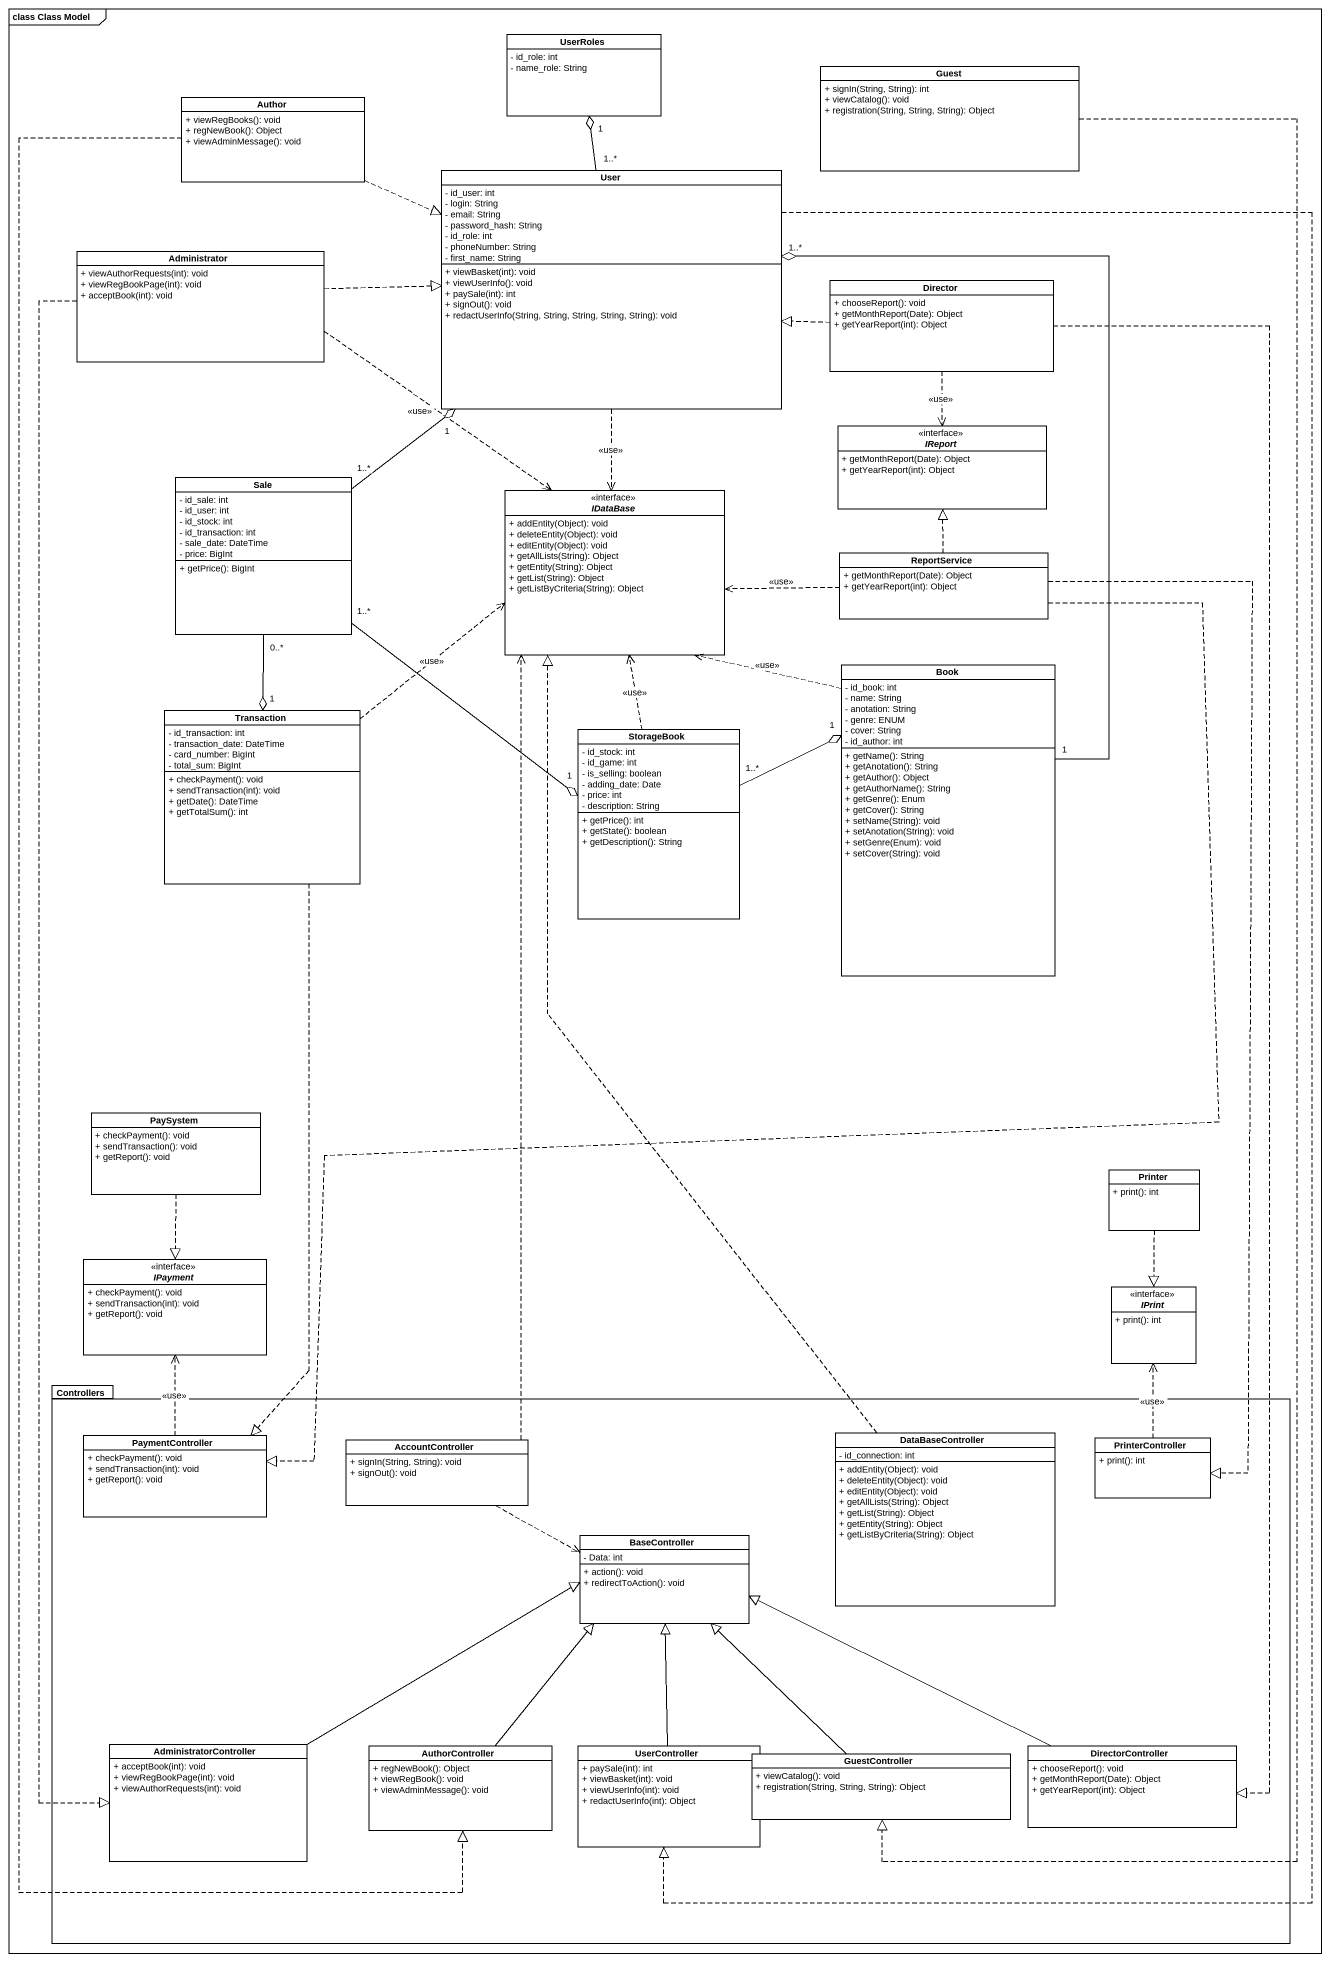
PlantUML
@startuml
mainframe class Class Model
hide circle
hide empty members
skinparam classAttributeIconSize 0
class UserRoles {
  - id_role: int
  - name_role: String
}
class Author {
  + viewRegBooks(): void
  + regNewBook(): Object
  + viewAdminMessage(): void
}
class Guest {
  + signIn(String, String): int
  + viewCatalog(): void
  + registration(String, String, String): Object
}
class User {
  - id_user: int
  - login: String
  - email: String
  - password_hash: String
  - id_role: int
  - phoneNumber: String
  - first_name: String
  + viewBasket(int): void
  + viewUserInfo(): void
  + paySale(int): int
  + signOut(): void
  + redactUserInfo(String, String, String, String, String): void
}
class Administrator {
  + viewAuthorRequests(int): void
  + viewRegBookPage(int): void
  + acceptBook(int): void
}
class Director {
  + chooseReport(): void
  + getMonthReport(Date): Object
  + getYearReport(int): Object
}
interface IReport {
  + getMonthReport(Date): Object
  + getYearReport(int): Object
}
class Sale {
  - id_sale: int
  - id_user: int
  - id_stock: int
  - id_transaction: int
  - sale_date: DateTime
  - price: BigInt
  + getPrice(): BigInt
}
interface IDataBase {
  + addEntity(Object): void
  + deleteEntity(Object): void
  + editEntity(Object): void
  + getAllLists(String): Object
  + getEntity(String): Object
  + getList(String): Object
  + getListByCriteria(String): Object
}
class ReportService {
  + getMonthReport(Date): Object
  + getYearReport(int): Object
}
class Book {
  - id_book: int
  - name: String
  - anotation: String
  - genre: ENUM
  - cover: String
  - id_author: int
  + getName(): String
  + getAnotation(): String
  + getAuthor(): Object
  + getAuthorName(): String
  + getGenre(): Enum
  + getCover(): String
  + setName(String): void
  + setAnotation(String): void
  + setGenre(Enum): void
  + setCover(String): void
}
class Transaction {
  - id_transaction: int
  - transaction_date: DateTime
  - card_number: BigInt
  - total_sum: BigInt
  + checkPayment(): void
  + sendTransaction(int): void
  + getDate(): DateTime
  + getTotalSum(): int
}
class StorageBook {
  - id_stock: int
  - id_game: int
  - is_selling: boolean
  - adding_date: Date
  - price: int
  - description: String
  + getPrice(): int
  + getState(): boolean
  + getDescription(): String
}
class PaySystem {
  + checkPayment(): void
  + sendTransaction(): void
  + getReport(): void
}
class Printer {
  + print(): int
}
interface IPayment {
  + checkPayment(): void
  + sendTransaction(int): void
  + getReport(): void
}
interface IPrint {
  + print(): int
}
package Controllers {
  class PaymentController {
    + checkPayment(): void
    + sendTransaction(int): void
    + getReport(): void
  }
  class AccountController {
    + signIn(String, String): void
    + signOut(): void
  }
  class DataBaseController {
    - id_connection: int
    + addEntity(Object): void
    + deleteEntity(Object): void
    + editEntity(Object): void
    + getAllLists(String): Object
    + getList(String): Object
    + getEntity(String): Object
    + getListByCriteria(String): Object
  }
  class PrinterController {
    + print(): int
  }
  class BaseController {
    - Data: int
    + action(): void
    + redirectToAction(): void
  }
  class AdministratorController {
    + acceptBook(int): void
    + viewRegBookPage(int): void
    + viewAuthorRequests(int): void
  }
  class AuthorController {
    + regNewBook(): Object
    + viewRegBook(): void
    + viewAdminMessage(): void
  }
  class UserController {
    + paySale(int): int
    + viewBasket(int): void
    + viewUserInfo(int): void
    + redactUserInfo(int): Object
  }
  class GuestController {
    + viewCatalog(): void
    + registration(String, String, String): Object
  }
  class DirectorController {
    + chooseReport(): void
    + getMonthReport(Date): Object
    + getYearReport(int): Object
  }
}
Author .right.|> User
Author ..|> AuthorController
Guest ..|> GuestController
User "1..*" -up-o "1" UserRoles
User ..> IDataBase : <<use>>
User ..|> UserController
Administrator .right.|> User
Administrator ..> IDataBase : <<use>>
Administrator ..|> AdministratorController
Director .left.|> User
Director ..> IReport : <<use>>
Director ..|> DirectorController
Sale "1..*" -up-o "1" User
Sale "0..*" --o "1" Transaction
Sale "1..*" --o "1" StorageBook
ReportService .up.|> IReport
ReportService .left.> IDataBase : <<use>>
ReportService ..|> PaymentController
ReportService ..|> PrinterController
Book "1" -up-o "1..*" User
Book .up.> IDataBase : <<use>>
Transaction .up.> IDataBase : <<use>>
Transaction ..|> PaymentController
StorageBook .up.> IDataBase : <<use>>
StorageBook "1..*" -right-o "1" Book
PaySystem ..|> IPayment
Printer ..|> IPrint
PaymentController .up.> IPayment : <<use>>
AccountController .up.> IDataBase
AccountController .right.> BaseController
DataBaseController .up.|> IDataBase
PrinterController .up.> IPrint : <<use>>
AdministratorController -right-|> BaseController
AuthorController -up-|> BaseController
UserController -up-|> BaseController
GuestController -up-|> BaseController
DirectorController -left-|> BaseController
@enduml
